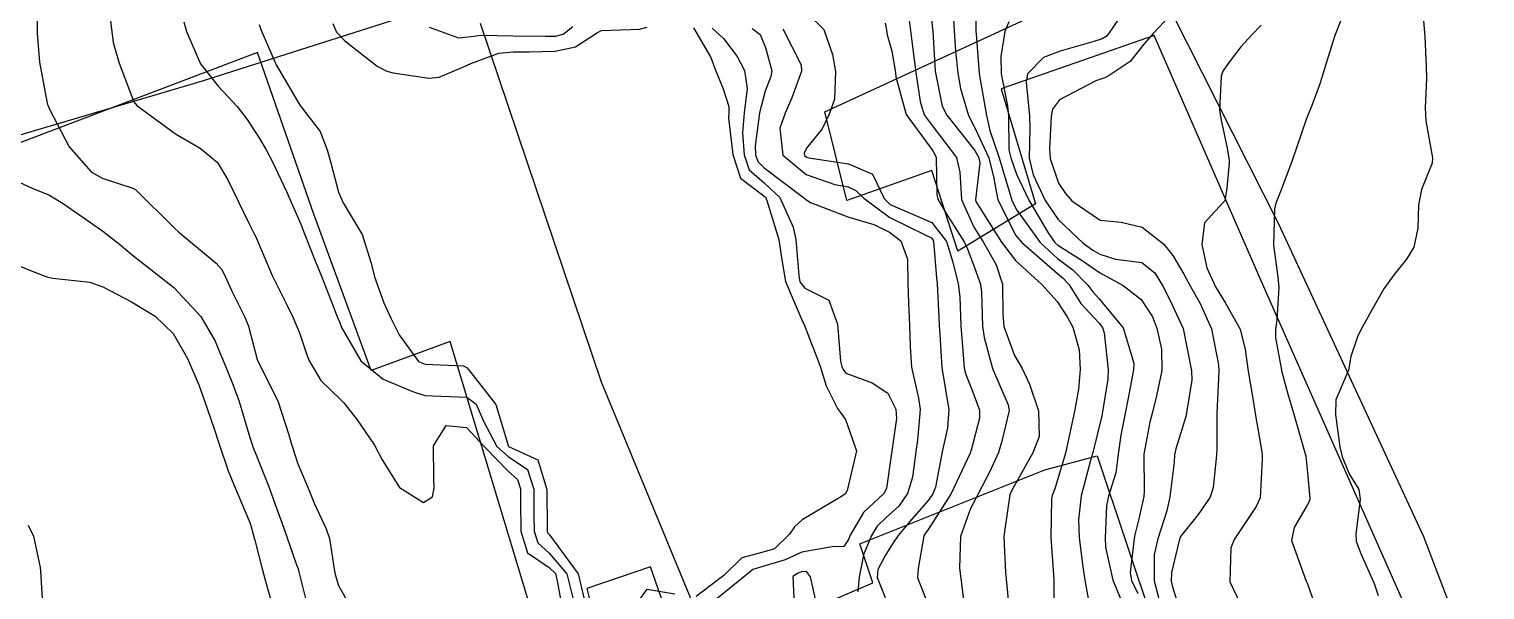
# Model space of a CAD drawing. Header units: metres. Extents: x 307586 to 320046, y 7427249 to 7434250.
# Drawn here: x 318809.6 to 318878.8, y 7429481.1 to 7429507.8 of the extents above; entities that cross this region are included whole.
import ezdxf

# ---------------------------------------------------------------- set-up
doc = ezdxf.new("R2010")
doc.units = ezdxf.units.M
doc.header["$MEASUREMENT"] = 0
for name, color, linetype in [('Curvas de Nivel 1m', 11, 'Continuous'), ('Curvas de Nivel 5m', 15, 'Continuous'), ('Edificações', 30, 'Continuous'), ('Vias Primárias', 230, 'Continuous')]:
    doc.layers.add(name, color=color, linetype=linetype)

msp = doc.modelspace()

# ---------------------------------------------------------------- linework, layer by layer
at = {"layer": 'Curvas de Nivel 1m', "flags": 128}
for points, elevation in [([(318852.374, 7429509.683), (318852.553, 7429507.752), (318852.56, 7429507.681), (318852.614, 7429506.838), (318852.679, 7429505.755), (318852.692, 7429505.679), (318853.013, 7429504.099), (318853.223, 7429503.67), (318854.558, 7429501.994), (318854.744, 7429501.648), (318854.793, 7429501.405), (318854.591, 7429499.649), (318854.615, 7429499.566), (318855.828, 7429497.637), (318856.494, 7429496.757), (318857.748, 7429495.617), (318858.475, 7429494.823), (318858.951, 7429494.086), (318859.219, 7429493.599), (318859.521, 7429492.519), (318859.567, 7429491.593), (318859.487, 7429490.657), (318859.293, 7429489.597), (318859.145, 7429488.856), (318858.878, 7429487.603), (318858.366, 7429485.922), (318858.242, 7429485.602), (318858.207, 7429485.447), (318858.169, 7429483.603), (318858.313, 7429481.6), (318858.331, 7429479.6)], 807), ([(318851.329, 7429509.007), (318851.509, 7429507.691), (318851.621, 7429506.681), (318851.748, 7429505.689), (318851.962, 7429504.313), (318852.156, 7429503.684), (318852.574, 7429503.106), (318853.691, 7429501.663), (318853.851, 7429500.965), (318853.925, 7429499.659), (318854.513, 7429498.341), (318854.951, 7429497.646), (318855.575, 7429496.557), (318855.881, 7429495.636), (318855.885, 7429494.22), (318855.934, 7429493.635), (318856.442, 7429492.256), (318856.805, 7429491.626), (318857.152, 7429490.896), (318857.581, 7429489.618), (318857.614, 7429488.399), (318857.315, 7429487.621), (318856.366, 7429485.935), (318856.262, 7429485.733), (318856.229, 7429485.631), (318855.981, 7429483.999), (318855.934, 7429483.634), (318856.011, 7429481.939), (318856.046, 7429481.633), (318856.246, 7429479.678)], 808), ([(318853.514, 7429508.793), (318853.585, 7429507.666), (318853.649, 7429506.7), (318853.75, 7429505.663), (318853.872, 7429504.937), (318854.261, 7429503.655), (318854.574, 7429503.032), (318855.221, 7429501.643), (318855.446, 7429500.739), (318855.66, 7429499.639), (318856.508, 7429497.951), (318856.785, 7429497.627), (318858.488, 7429496.143), (318858.782, 7429495.902), (318859.047, 7429495.602), (318859.603, 7429494.722), (318860.465, 7429493.78), (318860.63, 7429493.578), (318860.716, 7429493.321), (318860.906, 7429491.575), (318860.884, 7429491.12), (318860.637, 7429489.578), (318860.601, 7429489.387), (318860.397, 7429488.544), (318860.199, 7429487.77), (318860.153, 7429487.583), (318860.055, 7429487.259), (318859.612, 7429485.588), (318859.494, 7429484.446), (318859.528, 7429483.588), (318859.694, 7429482.215), (318859.794, 7429481.585), (318860.127, 7429479.75)], 806), ([(318809.973, 7429508.19), (318809.982, 7429507.555), (318810.094, 7429506.188), (318810.437, 7429504.32), (318810.473, 7429504.181), (318810.499, 7429504.108), (318810.571, 7429503.951), (318811.505, 7429502.17), (318812.541, 7429500.981), (318813.063, 7429500.677), (318814.534, 7429500.205), (318814.656, 7429500.129), (318816.506, 7429498.296), (318816.712, 7429498.108), (318818.488, 7429496.631), (318818.743, 7429496.344), (318818.885, 7429496.084), (318819.243, 7429495.306), (318819.859, 7429494.069), (318820.021, 7429493.639), (318820.433, 7429492.06), (318821.44, 7429490.05), (318821.951, 7429488.483), (318822.066, 7429488.043), (318822.374, 7429487.106), (318822.695, 7429486.364), (318822.835, 7429486.033), (318823.146, 7429485.233), (318823.724, 7429484.019), (318823.876, 7429483.564), (318824.12, 7429482.013), (318824.144, 7429481.846), (318824.306, 7429481.319), (318825.056, 7429480.002)], 818), ([(318813.468, 7429508.147), (318813.59, 7429507.123), (318813.877, 7429506.141), (318814.576, 7429504.308), (318814.72, 7429504.129), (318816.56, 7429502.779), (318817.732, 7429502.098), (318818.546, 7429501.414), (318819.047, 7429500.592), (318819.3, 7429500.078), (318820.046, 7429498.531), (318820.276, 7429498.063), (318820.354, 7429497.915), (318820.498, 7429497.594), (318821.15, 7429496.053), (318821.852, 7429494.656), (318822.158, 7429494.043), (318822.446, 7429493.335), (318822.776, 7429492.374), (318822.904, 7429492.033), (318823.468, 7429491.069), (318824.414, 7429490.139), (318824.555, 7429490.009), (318825.202, 7429489.201), (318826.022, 7429487.994), (318826.376, 7429487.291), (318827.2, 7429485.982), (318828.352, 7429485.275), (318828.778, 7429485.542), (318828.861, 7429485.963), (318828.833, 7429486.429), (318828.831, 7429487.963), (318829.428, 7429488.924), (318830.396, 7429488.835), (318831.234, 7429487.931), (318832.371, 7429486.756), (318832.818, 7429486.364), (318832.96, 7429485.911), (318832.961, 7429485.304), (318832.983, 7429483.91), (318833.3, 7429482.883), (318834.316, 7429482.178), (318834.616, 7429481.887), (318834.722, 7429481.473), (318835, 7429479.883)], 817), ([(318816.96, 7429508.107), (318817.079, 7429507.645), (318817.743, 7429506.099), (318818.587, 7429505.038), (318819.488, 7429504.076), (318819.964, 7429503.466), (318820.558, 7429502.558), (318820.848, 7429502.057), (318821.187, 7429501.413), (318821.838, 7429500.047), (318822.51, 7429498.497), (318822.693, 7429498.037), (318823.205, 7429496.744), (318823.498, 7429496.025), (318824.158, 7429494.314), (318824.282, 7429494.013), (318824.331, 7429493.891), (318824.449, 7429493.581), (318825.364, 7429492.001), (318826.424, 7429491.12), (318827.873, 7429490.52), (318828.417, 7429490.353), (318828.779, 7429490.327), (318830.416, 7429490.279), (318830.857, 7429489.936), (318831.197, 7429489.136), (318831.832, 7429487.926), (318832.378, 7429487.445), (318833.298, 7429486.832), (318833.587, 7429485.902), (318833.595, 7429484.651), (318833.605, 7429483.901), (318833.776, 7429483.347), (318834.323, 7429482.86), (318835.16, 7429481.882), (318835.444, 7429480.736)], 816), ([(318824.04, 7429508.019), (318824.219, 7429507.616), (318824.615, 7429507.193), (318826.141, 7429505.995), (318826.599, 7429505.761), (318826.901, 7429505.685), (318828.595, 7429505.432), (318829.086, 7429505.473), (318830.225, 7429505.946), (318830.605, 7429506.121), (318831.923, 7429506.614), (318832.61, 7429506.676), (318833.372, 7429506.67), (318834.611, 7429506.712), (318835.576, 7429506.917), (318836.62, 7429507.601), (318836.804, 7429507.685), (318838.622, 7429507.751), (318838.979, 7429507.845)], 814), ([(318850.299, 7429508.034), (318850.357, 7429507.704), (318850.395, 7429507.477), (318850.613, 7429506.715), (318850.787, 7429505.698), (318850.81, 7429505.489), (318851.303, 7429503.693), (318852.557, 7429501.98), (318852.714, 7429501.678), (318852.761, 7429499.902), (318852.806, 7429499.676), (318853.199, 7429498.994), (318854.049, 7429497.657), (318854.192, 7429497.347), (318854.492, 7429496.551), (318854.831, 7429495.647), (318854.881, 7429495.244), (318854.921, 7429493.645), (318854.999, 7429493.101), (318855.406, 7429491.64), (318856.139, 7429489.91), (318856.189, 7429489.632), (318855.851, 7429488.175), (318855.678, 7429487.637), (318855.279, 7429486.736), (318854.701, 7429485.647), (318854.585, 7429485.423), (318854.356, 7429484.989), (318853.881, 7429483.657), (318853.829, 7429482.148), (318853.894, 7429481.656), (318853.944, 7429481.291), (318854.133, 7429479.652)], 809), ([(318856.169, 7429508.096), (318855.99, 7429507.636), (318855.797, 7429506.452), (318855.819, 7429505.638), (318856.109, 7429504.114), (318856.157, 7429503.634), (318856.179, 7429502.013), (318856.27, 7429501.633), (318856.545, 7429500.872), (318857.124, 7429499.624), (318858.046, 7429498.079), (318858.369, 7429497.611), (318858.502, 7429497.497), (318859.66, 7429496.758), (318860.489, 7429496.198), (318861.617, 7429495.569), (318862.476, 7429494.912), (318863.004, 7429494.087), (318863.217, 7429493.549), (318863.434, 7429492.559), (318863.443, 7429491.545), (318863.205, 7429490.333), (318863.009, 7429489.551), (318862.882, 7429489.077), (318862.598, 7429487.557), (318862.61, 7429485.801), (318862.59, 7429485.557), (318862.352, 7429484.484), (318862.169, 7429483.737), (318862.137, 7429483.562), (318861.939, 7429481.944), (318862.005, 7429481.563), (318862.307, 7429480.937)], 804), ([(318861.633, 7429508.575), (318860.952, 7429507.577), (318860.8, 7429507.399), (318860.62, 7429507.293), (318860.177, 7429507.146), (318858.614, 7429506.712), (318857.828, 7429506.401), (318857.06, 7429505.625), (318856.994, 7429505.231), (318857.162, 7429503.624), (318857.18, 7429503.018), (318857.148, 7429501.624), (318857.334, 7429500.833), (318857.901, 7429499.616), (318858.519, 7429498.707), (318859.718, 7429497.592), (318860.173, 7429497.258), (318860.498, 7429497.058), (318861.247, 7429496.821), (318862.494, 7429496.668), (318863.111, 7429496.173), (318863.506, 7429495.545), (318863.836, 7429494.899), (318864.463, 7429493.53), (318864.864, 7429491.526), (318864.87, 7429491.085), (318864.622, 7429489.528), (318864.585, 7429489.353), (318864.401, 7429488.735), (318864.112, 7429487.809), (318864.06, 7429487.535), (318864.034, 7429487.19), (318863.838, 7429485.538), (318863.681, 7429484.865), (318863.263, 7429483.546), (318863.086, 7429482.795), (318863.08, 7429481.548), (318863.341, 7429480.582)], 803), ([(318863.813, 7429508.364), (318863.04, 7429507.554), (318862.618, 7429507.051), (318861.952, 7429506.224), (318860.987, 7429505.576), (318860.737, 7429505.443), (318860.601, 7429505.392), (318860.32, 7429505.304), (318858.591, 7429504.394), (318858.247, 7429503.952), (318858.195, 7429503.614), (318858.109, 7429502.065), (318858.134, 7429501.614), (318858.541, 7429500.439), (318858.872, 7429499.941), (318859.175, 7429499.6), (318860.519, 7429498.684), (318861.51, 7429498.578), (318862.515, 7429498.348), (318863.543, 7429497.544), (318863.967, 7429497.008), (318864.489, 7429496.112), (318864.808, 7429495.527), (318865.281, 7429494.716), (318865.809, 7429493.517), (318866.14, 7429491.811), (318866.155, 7429491.513), (318866.084, 7429489.845), (318866.072, 7429489.513), (318866.065, 7429487.836), (318866.046, 7429487.513), (318865.899, 7429485.984), (318865.747, 7429485.516), (318865.173, 7429484.704), (318864.344, 7429483.66), (318864.288, 7429483.531), (318863.909, 7429481.947), (318863.898, 7429481.536), (318863.974, 7429481.2), (318864.299, 7429480.167)], 802), ([(318875.888, 7429508.15), (318875.956, 7429507.397), (318876.025, 7429505.98), (318876.027, 7429505.396), (318875.97, 7429504.015), (318876.004, 7429503.396), (318876.313, 7429501.636), (318876.303, 7429501.392), (318875.797, 7429500.141), (318875.66, 7429499.399), (318875.622, 7429498.299), (318875.425, 7429497.401), (318875.076, 7429496.833), (318874.493, 7429496.103), (318874.012, 7429495.417), (318873.401, 7429494.355), (318872.895, 7429493.434), (318872.75, 7429493.144), (318872.444, 7429492.201), (318872.323, 7429491.552), (318872.28, 7429491.442), (318871.729, 7429490.138), (318871.711, 7429489.447), (318871.916, 7429487.919), (318872.024, 7429487.444), (318872.375, 7429486.6), (318872.822, 7429485.888), (318872.886, 7429485.432), (318872.679, 7429483.767), (318872.691, 7429483.435), (318872.892, 7429482.874), (318873.55, 7429481.421), (318873.737, 7429480.849)], 799), ([(318828.622, 7429507.844), (318830.004, 7429507.336), (318830.618, 7429507.407), (318831.082, 7429507.471), (318832.618, 7429507.438), (318834.133, 7429507.413), (318834.618, 7429507.424), (318834.995, 7429507.51), (318835.446, 7429507.882)], 813), ([(318841.185, 7429507.814), (318842.005, 7429506.41), (318842.225, 7429505.804), (318842.594, 7429504.913), (318842.871, 7429504.081), (318842.857, 7429503.796), (318842.855, 7429503.519), (318843.054, 7429501.792), (318843.426, 7429500.671), (318844.533, 7429499.828), (318844.608, 7429499.769), (318844.678, 7429499.621), (318845.238, 7429497.763), (318845.362, 7429496.894), (318845.562, 7429495.759), (318846.383, 7429493.831), (318846.425, 7429493.75), (318846.462, 7429493.668), (318847.201, 7429491.742), (318847.497, 7429490.812), (318848.036, 7429489.734), (318848.405, 7429489.211), (318848.936, 7429487.722), (318848.49, 7429485.844), (318848.424, 7429485.719), (318848.4, 7429485.682), (318848.362, 7429485.641), (318848.14, 7429485.503), (318846.35, 7429484.445), (318845.987, 7429484.113), (318845.751, 7429483.756), (318845.034, 7429483.061), (318844.329, 7429482.856), (318843.475, 7429482.634), (318842.621, 7429481.795), (318842.311, 7429481.561), (318841.319, 7429480.794)], 814), ([(318842.067, 7429507.806), (318842.618, 7429507.303), (318843.268, 7429506.449), (318843.617, 7429505.785), (318843.742, 7429504.93), (318843.599, 7429503.785), (318843.522, 7429502.832), (318843.596, 7429501.784), (318843.831, 7429501.066), (318844.54, 7429500.448), (318845.296, 7429499.762), (318845.926, 7429498.342), (318846.043, 7429497.755), (318846.188, 7429496.051), (318846.243, 7429495.752), (318846.48, 7429495.446), (318847.613, 7429494.877), (318848.031, 7429493.734), (318848.181, 7429491.989), (318848.244, 7429491.732), (318848.293, 7429491.593), (318848.43, 7429491.417), (318849.673, 7429490.958), (318850.42, 7429490.458), (318850.812, 7429489.696), (318850.84, 7429489.262), (318850.612, 7429487.698), (318850.584, 7429487.495), (318850.365, 7429485.939), (318850.227, 7429485.701), (318849.273, 7429484.792), (318848.641, 7429483.717), (318848.554, 7429483.503), (318848.335, 7429483.183), (318847.773, 7429483.167), (318846.33, 7429482.912), (318845.535, 7429482.548), (318844.319, 7429482.177), (318844.011, 7429482.081), (318843.643, 7429481.78), (318842.302, 7429480.703)], 813), ([(318843.977, 7429507.78), (318844.348, 7429507.502), (318844.614, 7429506.877), (318844.903, 7429505.767), (318844.865, 7429505.502), (318844.593, 7429504.81), (318844.327, 7429503.774), (318844.122, 7429502.214), (318844.132, 7429501.776), (318844.237, 7429501.462), (318844.547, 7429501.168), (318846.422, 7429499.751), (318846.532, 7429499.659), (318846.752, 7429499.525), (318848.52, 7429498.837), (318849.754, 7429498.471), (318850.509, 7429498.106), (318851.039, 7429497.695), (318851.353, 7429496.833), (318851.378, 7429495.691), (318851.404, 7429494.76), (318851.448, 7429493.69), (318851.48, 7429492.657), (318851.556, 7429491.689), (318851.88, 7429490.223), (318851.958, 7429489.685), (318851.84, 7429488.236), (318851.756, 7429487.686), (318851.589, 7429486.47), (318851.364, 7429485.69), (318850.953, 7429485.098), (318850.351, 7429484.552), (318849.915, 7429484.137), (318849.65, 7429483.707), (318849.26, 7429482.78), (318849.059, 7429481.713), (318849.001, 7429481.018)], 812), ([(318845.429, 7429507.762), (318846.3, 7429506.059), (318846.312, 7429505.753), (318845.857, 7429504.491), (318845.538, 7429503.76), (318845.284, 7429503.051), (318845.431, 7429501.761), (318846.544, 7429500.841), (318847.904, 7429500.372), (318848.538, 7429500.259), (318848.908, 7429500.096), (318849.276, 7429499.719), (318850.52, 7429498.808), (318852.204, 7429497.986), (318852.505, 7429497.834), (318852.592, 7429497.679), (318852.745, 7429495.936), (318852.763, 7429495.676), (318852.849, 7429494.057), (318852.864, 7429493.674), (318852.889, 7429493.241), (318852.993, 7429491.672), (318853.192, 7429490.439), (318853.327, 7429489.666), (318853.253, 7429488.814), (318853.013, 7429487.671), (318852.686, 7429485.995), (318852.561, 7429485.677), (318852.36, 7429485.382), (318851.566, 7429484.473), (318850.91, 7429483.694), (318850.684, 7429483.351), (318850.329, 7429482.795), (318849.945, 7429482.077), (318849.916, 7429481.704), (318850.303, 7429480.748)], 811), ([(318868.175, 7429507.95), (318867.744, 7429507.499), (318867.212, 7429506.909), (318866.609, 7429506.128), (318866.359, 7429505.759), (318866.266, 7429505.513), (318866.196, 7429503.905), (318866.249, 7429503.513), (318866.562, 7429502.106), (318866.654, 7429501.509), (318866.654, 7429501.407), (318866.54, 7429500.207), (318866.444, 7429499.6), (318866.373, 7429499.512), (318865.481, 7429498.557), (318865.36, 7429497.521), (318865.598, 7429496.413), (318866, 7429495.515), (318866.475, 7429494.743), (318867.171, 7429493.503), (318867.414, 7429492.535), (318867.548, 7429491.499), (318867.796, 7429490.12), (318867.893, 7429489.495), (318868.198, 7429487.671), (318868.219, 7429487.482), (318868.221, 7429487.322), (318868.125, 7429485.484), (318867.943, 7429485.071), (318866.887, 7429483.502), (318866.728, 7429483.113), (318866.676, 7429481.505), (318867.214, 7429480.409)], 801), ([(318808.916, 7429500.583), (318809.771, 7429500.191), (318810.529, 7429499.886), (318811.217, 7429499.479), (318812.509, 7429498.572), (318813.101, 7429498.151), (318813.891, 7429497.534), (318814.492, 7429497.031), (318815.668, 7429496.118), (318816.474, 7429495.483), (318817.755, 7429494.097), (318818.441, 7429492.934), (318818.687, 7429492.338), (318818.788, 7429492.085), (318819.269, 7429490.925), (318819.591, 7429490.072), (318820.096, 7429488.355), (318820.183, 7429488.063), (318820.235, 7429487.915), (318820.378, 7429487.562), (318820.977, 7429486.054), (318821.35, 7429485.048), (318821.704, 7429484.046), (318822.316, 7429482.3), (318822.384, 7429482.109), (318822.406, 7429482.039), (318822.785, 7429480.52)], 819), ([(318809.553, 7429484.192), (318809.808, 7429483.668), (318810.116, 7429482.183), (318810.135, 7429482.005), (318810.243, 7429480.181)], 821), ([(318847.026, 7429480.465), (318846.749, 7429481.743), (318846.557, 7429481.986), (318846.316, 7429481.966), (318846.158, 7429481.908), (318845.908, 7429481.754), (318845.988, 7429480.061)], 812)]:
    msp.add_lwpolyline(points, dxfattribs=dict(at, elevation=elevation))
at = {"layer": 'Curvas de Nivel 5m', "flags": 128}
for points, elevation in [([(318854.578, 7429509.651), (318854.612, 7429507.661), (318854.622, 7429507.521), (318854.771, 7429505.648), (318854.797, 7429505.452), (318855.111, 7429503.645), (318855.281, 7429502.934), (318855.717, 7429501.638), (318856.229, 7429499.94), (318856.315, 7429499.632), (318856.527, 7429499.206), (318857.671, 7429497.618), (318858.495, 7429496.856), (318859.212, 7429496.321), (318859.935, 7429495.588), (318860.171, 7429495.275), (318860.477, 7429494.94), (318861.607, 7429493.569), (318862.114, 7429491.887), (318862.096, 7429491.563), (318861.837, 7429490.147), (318861.723, 7429489.567), (318861.501, 7429488.464), (318861.373, 7429487.57), (318861.262, 7429486.683), (318860.917, 7429485.574), (318860.815, 7429485.119), (318860.756, 7429483.576), (318860.77, 7429483.142), (318861.117, 7429481.572), (318861.728, 7429480.136)], 805), ([(318820.538, 7429507.977), (318820.62, 7429507.737), (318821.337, 7429506.053), (318822.469, 7429504.146), (318822.54, 7429504.04), (318822.573, 7429503.999), (318823.433, 7429502.899), (318823.769, 7429502.022), (318823.936, 7429501.408), (318824.308, 7429500.013), (318824.525, 7429499.498), (318825.435, 7429498.001), (318825.852, 7429496.634), (318826.021, 7429495.995), (318826.464, 7429494.746), (318826.81, 7429493.986), (318827.189, 7429493.24), (318828.116, 7429491.973), (318828.432, 7429491.844), (318830.243, 7429491.754), (318830.43, 7429491.658), (318831.78, 7429489.926), (318832.383, 7429487.92), (318833.778, 7429487.3), (318834.215, 7429485.892), (318834.224, 7429484.003), (318834.227, 7429483.892), (318834.252, 7429483.811), (318834.331, 7429483.729), (318835.703, 7429481.876), (318836.148, 7429480.018)], 815), ([(318846.634, 7429508.468), (318847.379, 7429507.742), (318847.793, 7429506.557), (318847.938, 7429505.737), (318847.892, 7429504.435), (318847.658, 7429503.739), (318847.296, 7429503.018), (318846.558, 7429502.096), (318846.448, 7429501.858), (318846.462, 7429501.751), (318846.552, 7429501.673), (318846.663, 7429501.638), (318848.549, 7429501.362), (318849.69, 7429500.859), (318850.256, 7429499.704), (318850.529, 7429499.42), (318851.003, 7429499.218), (318852.516, 7429498.564), (318853.206, 7429497.669), (318853.516, 7429496.687), (318853.766, 7429495.661), (318853.851, 7429495.034), (318853.894, 7429493.659), (318854.022, 7429492.073), (318854.058, 7429491.656), (318854.125, 7429491.349), (318854.423, 7429490.629), (318854.782, 7429489.646), (318854.78, 7429489.274), (318854.385, 7429487.758), (318854.36, 7429487.674), (318854.357, 7429487.65), (318854.342, 7429487.61), (318853.42, 7429485.664), (318852.346, 7429483.982), (318852.209, 7429483.817), (318852.134, 7429483.682), (318851.873, 7429482.131), (318851.84, 7429481.685), (318852.301, 7429480.532)], 810), ([(318871.953, 7429508.127), (318871.683, 7429507.449), (318871.423, 7429506.644), (318871.056, 7429505.455), (318870.947, 7429505.109), (318870.59, 7429504.134), (318870.317, 7429503.464), (318869.867, 7429502.166), (318869.63, 7429501.474), (318869.1, 7429500.043), (318868.873, 7429499.485), (318868.801, 7429499.214), (318868.765, 7429497.486), (318868.97, 7429495.965), (318869.011, 7429495.482), (318868.924, 7429493.94), (318868.859, 7429493.484), (318868.849, 7429493.092), (318869.151, 7429491.479), (318869.43, 7429490.482), (318869.72, 7429489.47), (318870.271, 7429487.576), (318870.293, 7429487.461), (318870.375, 7429486.679), (318870.485, 7429485.459), (318870.467, 7429485.354), (318870.36, 7429485.148), (318869.743, 7429484.072), (318869.609, 7429483.467), (318870.314, 7429481.523), (318870.344, 7429481.46), (318870.373, 7429481.399), (318871.064, 7429479.452)], 800), ([(318808.883, 7429496.6), (318809.906, 7429496.189), (318810.48, 7429495.967), (318810.724, 7429495.932), (318812.477, 7429495.738), (318813.107, 7429495.517), (318814.463, 7429494.799), (318815.587, 7429494.119), (318816.445, 7429493.294), (318817.134, 7429492.103), (318817.662, 7429490.856), (318817.93, 7429490.095), (318818.393, 7429488.772), (318818.623, 7429488.086), (318819.066, 7429486.776), (318819.347, 7429486.075), (318820.088, 7429484.312), (318820.167, 7429484.062), (318820.197, 7429483.926), (318820.327, 7429483.484), (318820.694, 7429482.056), (318820.836, 7429481.526), (318821.249, 7429480.05)], 820), ([(318838.296, 7429480.194), (318838.988, 7429481.151), (318840.304, 7429480.925)], 815)]:
    msp.add_lwpolyline(points, dxfattribs=dict(at, elevation=elevation))
at = {"layer": 'Edificações'}
for points in [[(318886.894, 7429452.594), (318874.853, 7429480.737), (318868.179, 7429495.801), (318863.085, 7429507.447), (318855.815, 7429504.918), (318857.448, 7429499.454), (318853.753, 7429497.199), (318852.521, 7429501.043), (318848.467, 7429499.608), (318847.435, 7429503.826), (318858.982, 7429509.158)], [(318831.048, 7429508.03), (318836.796, 7429490.997), (318842.088, 7429478.195), (318849.714, 7429481.446), (318849.093, 7429483.308), (318857.896, 7429486.825), (318860.38, 7429487.486), (318863.097, 7429479.345), (318858.395, 7429476.788), (318859.126, 7429474.44), (318863.515, 7429476.475), (318865.552, 7429471.868), (318867.016, 7429466.374), (318863.254, 7429464.026), (318866.392, 7429455.448), (318861.011, 7429453.085), (318867.865, 7429434.642)], [(318833.59, 7429479.746), (318829.616, 7429492.923), (318825.867, 7429491.541), (318823.139, 7429498.964), (318820.462, 7429506.638), (318791.887, 7429495.805)], [(318843.63, 7429469.347), (318839.14, 7429482.218), (318836.119, 7429481.175), (318836.864, 7429478.2)]]:
    msp.add_lwpolyline(points, dxfattribs=at)
at = {"layer": 'Vias Primárias', "elevation": 847.55}
msp.add_lwpolyline([(318708.209, 7429382.397), (318729.92, 7429387.368), (318756.146, 7429394.08), (318778.622, 7429399.572), (318803.717, 7429406.133), (318819.806, 7429411.785), (318838.111, 7429418.108), (318856, 7429424.581), (318869.191, 7429429.442), (318883.347, 7429434.942, 0.454803), (318888.683, 7429449.721), (318883.428, 7429463.896), (318875.904, 7429483.644), (318869.027, 7429498.463), (318861.018, 7429514.32, 0.375973), (318854.983, 7429516.757), (318853.205, 7429516.402), (318835.821, 7429511.023), (318817.827, 7429505.282), (318800.949, 7429500.3), (318783.814, 7429494.662), (318766.021, 7429488.666), (318752.737, 7429484.341), (318734.7, 7429479.147)], format="xyb", dxfattribs=at)
msp.add_lwpolyline([(318708.209, 7429382.397), (318729.92, 7429387.368), (318756.146, 7429394.08), (318778.622, 7429399.572), (318803.717, 7429406.133), (318819.806, 7429411.785), (318838.111, 7429418.108), (318856, 7429424.581), (318869.191, 7429429.442), (318883.347, 7429434.942, 0.454803), (318888.683, 7429449.721), (318883.428, 7429463.896), (318875.904, 7429483.644), (318869.027, 7429498.463), (318861.018, 7429514.32, 0.375973), (318854.983, 7429516.757), (318853.205, 7429516.402), (318835.821, 7429511.023), (318817.827, 7429505.282), (318800.949, 7429500.3), (318783.814, 7429494.662), (318766.021, 7429488.666), (318752.737, 7429484.341), (318734.7, 7429479.147)], format="xyb", dxfattribs=at)

doc.saveas('drawing.dxf')
